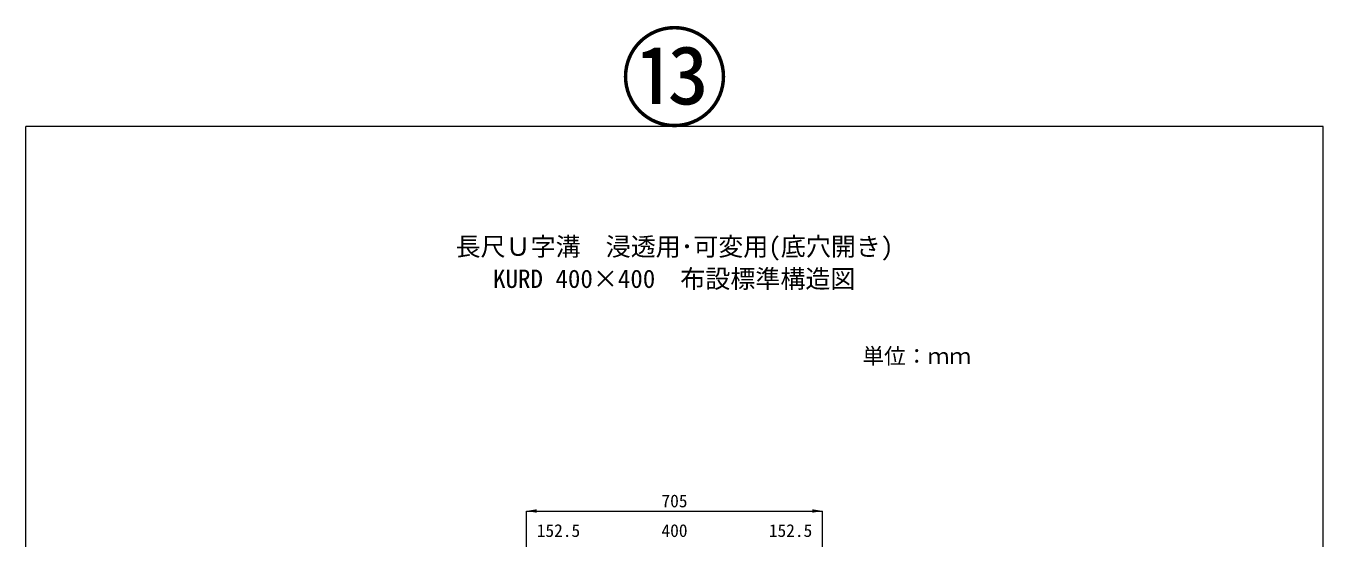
# Model space of a CAD drawing. Units: millimetres at full size; details may follow other scales. Extents: x 47228 to 87734, y -20408 to -2620.
# Drawn here: x 77330 to 80418, y -14821 to -13601 of the extents above; entities that cross this region are included whole.
import ezdxf
from ezdxf.enums import TextEntityAlignment as Align

# ---------------------------------------------------------------- set-up
doc = ezdxf.new("R2010")
doc.units = ezdxf.units.MM
doc.header["$LTSCALE"] = 40
for name, color, linetype, lineweight in [('0_2', 7, 'Continuous', 5), ('寸法線', 7, 'Continuous', 9), ('枠', 5, 'Continuous', 5), ('補助線', 1, 'Continuous', 13)]:
    doc.layers.add(name, color=color, linetype=linetype, lineweight=lineweight)
doc.styles.add('ＭＳ ゴシック', font='')
doc.styles.get('ＭＳ ゴシック').set_extended_font_data('MS Gothic')

# ---------------------------------------------------------------- blocks, each defined once
blk = doc.blocks.new('filled_arrow')
at = {"color": 0, "linetype": 'Continuous', "lineweight": -2}
blk.add_solid([(7.5, 1.25), (0, 0), (7.5, -1.25)], dxfattribs=at)

msp = doc.modelspace()

# ---------------------------------------------------------------- linework, layer by layer
at = {"layer": '寸法線'}
for p, q in [((78521.3, -14756.96), (79226.3, -14756.96)), ((78521.3, -15082.6), (78521.3, -14756.96)), ((79226.3, -15082.6), (79226.3, -14756.96))]:
    msp.add_line(p, q, dxfattribs=at)
at = {"layer": '枠', "lineweight": 20}
for p, q in [((80417.8, -13841.16), (77329.8, -13841.16)), ((77329.8, -18321.16), (77329.8, -13841.16)), ((80417.8, -18321.16), (80417.8, -13841.16))]:
    msp.add_line(p, q, dxfattribs=at)

# ---------------------------------------------------------------- block references
at = {"layer": '寸法線', "xscale": 3.2, "yscale": 3.2}
msp.add_blockref('filled_arrow', (78521.3, -14756.96), dxfattribs=at)
at = {"layer": '寸法線', "xscale": 3.2, "yscale": 3.2, "rotation": 180}
msp.add_blockref('filled_arrow', (79226.3, -14756.96), dxfattribs=at)

# ---------------------------------------------------------------- texts
at = {"layer": '0_2', "style": 'ＭＳ ゴシック'}
for s, p in [('長尺Ｕ字溝\u3000浸透用･可変用(底穴開き)', (78352.56, -14105.26)), (' KURD 400×400\u3000布設標準構造図 ', (78412.13, -14181.93))]:
    msp.add_text(s, height=43.67, dxfattribs=at).set_placement(p, align=Align.TOP_LEFT)
at = {"layer": '寸法線', "style": 'ＭＳ ゴシック'}
msp.add_text('単位：ｍｍ', height=37.98, dxfattribs=at).set_placement((79320.99, -14418.33), align=Align.BOTTOM_LEFT)
for s, p in [('705', (78873.8, -14732.96)), ('152.5', (78597.55, -14803.59)), ('400', (78873.8, -14803.59)), ('152.5', (79150.05, -14803.59))]:
    msp.add_text(s, height=30.38, dxfattribs=at).set_placement(p, align=Align.MIDDLE_CENTER)
at = {"layer": '補助線', "style": 'ＭＳ ゴシック'}
msp.add_text('⑬', height=189.9, dxfattribs=at).set_placement((78873.8, -13877.58), align=Align.BOTTOM_CENTER)

doc.saveas('drawing.dxf')
